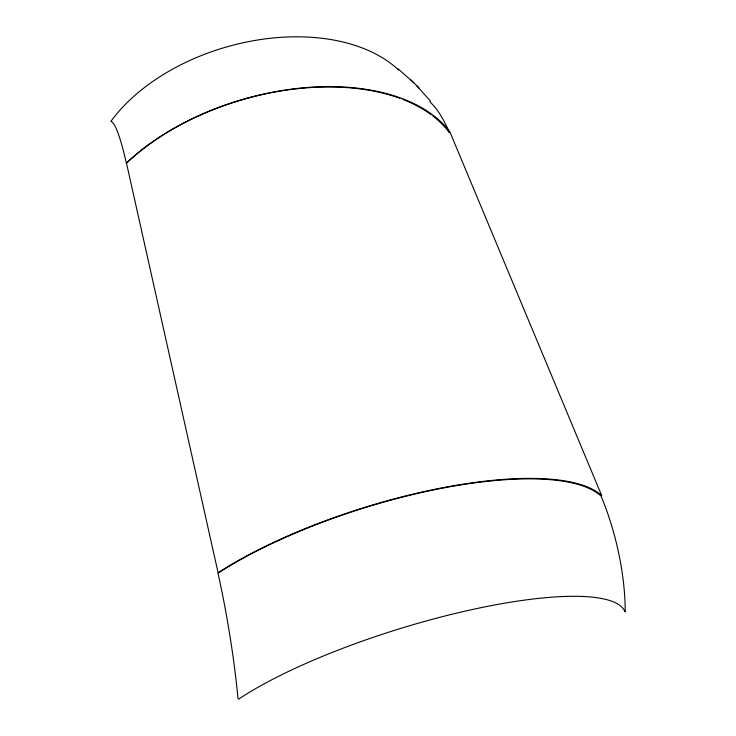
<?xml version="1.0" encoding="UTF-8"?>
<svg xmlns="http://www.w3.org/2000/svg" width="736" height="736" viewBox="0 0 736 736"><rect width="100%" height="100%" fill="white"/><g stroke="black" fill="none" stroke-linecap="round" stroke-linejoin="round"><path stroke-width="1.1" d="M398.176 68.917L413.779 82.754M416.53 85.505L430.542 101.228M410.771 79.755L419.584 88.541M238.584 699.099L238.63 699.145A220.966 51.364 -17.2 0 1 467.194 610.659A220.966 51.364 -17.2 0 1 625.076 611.956L625.223 610.199A136.565 55.78 75.9 0 0 601.156 496.239A234.637 71.815 -17.4 0 0 437.009 489.238A234.637 71.815 -17.4 0 0 217.985 573.178A148.654 19.78 80.4 0 1 237.976 698.372M398.654 70.067A169.814 107.346 -16 0 0 253.331 40.728A169.814 107.346 -16 0 0 110.86 121.394A120.41 13.938 82.8 0 1 126.38 163.272A194.709 113.997 -16.4 0 1 399.823 98.302M402.914 99.47A194.709 113.997 -16.4 0 1 431.075 114.65M432.897 116.021A194.709 113.997 -16.4 0 1 449.383 132.636A112.58 40.618 83.9 0 0 429.971 101.927M601.689 495.576L449.852 131.781A195.279 114.319 -16.4 0 0 126.445 162.996L218.086 572.7A235.308 72.045 -17.4 0 1 437.166 488.805A235.308 72.045 -17.4 0 1 601.689 495.576"/></g></svg>
